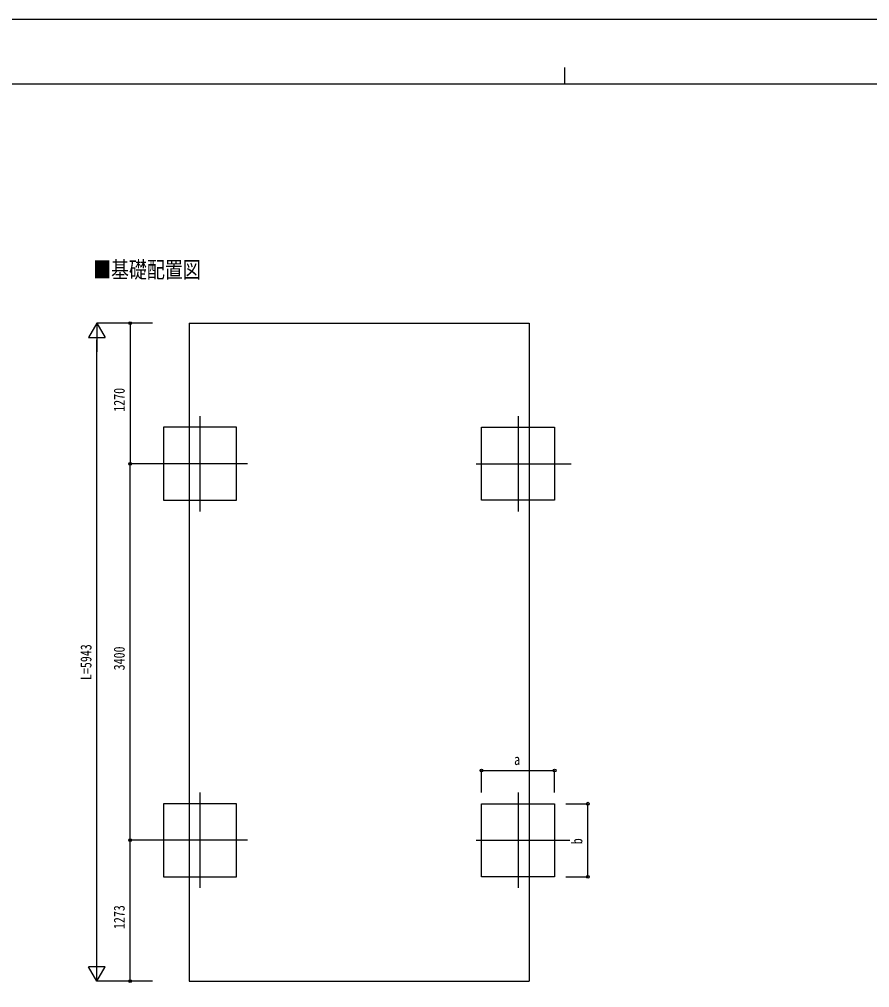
# Model space of a CAD drawing. Units: millimetres, scale not verified. Extents: x -12615 to 12615, y -8910 to 8910.
# Drawn here: x -4937 to 2742, y 166 to 8910 of the extents above; entities that cross this region are included whole.
import ezdxf
from ezdxf.enums import TextEntityAlignment as Align

# ---------------------------------------------------------------- set-up
doc = ezdxf.new("R2010")
doc.units = ezdxf.units.MM
doc.header["$LTSCALE"] = 40
for name, color, linetype in [('0-2_USER1', 3, 'Continuous'), ('0-3_YKK_12', 2, 'Continuous'), ('0-5_YKK_A1', 4, 'Continuous'), ('0-6_YKK_D', 6, 'Continuous'), ('0-7_YKK_ZWAK', 7, 'Continuous')]:
    doc.layers.add(name, color=color, linetype=linetype)
doc.styles.add('ＭＳ ゴシック', font='')
doc.styles.get('ＭＳ ゴシック').set_extended_font_data('MS Gothic')

msp = doc.modelspace()

# ---------------------------------------------------------------- linework, layer by layer
at = {"layer": '0-3_YKK_12'}
for p, q in [((-3305.86, 5326.98), (-3305.86, 4466.98)), ((-432.86, 5326.98), (-432.86, 4466.98)), ((-2875.86, 4896.98), (-3735.86, 4896.98)), ((-812.86, 4896.98), (47.14, 4896.98)), ((-3305.86, 1926.98), (-3305.86, 1066.98)), ((-432.86, 1926.98), (-432.86, 1066.98)), ((-2875.86, 1496.98), (-3735.86, 1496.98)), ((-812.86, 1496.98), (35.72, 1496.98))]:
    msp.add_line(p, q, dxfattribs=at)
at = {"layer": '0-5_YKK_A1'}
for p, q in [((-3404.36, 6166.98), (-3404.36, 223.98)), ((-3404.36, 223.98), (-334.36, 223.98))]:
    msp.add_line(p, q, dxfattribs=at)
msp.add_lwpolyline([(-3404.36, 6166.98), (-334.36, 6166.98), (-334.36, 223.98)], dxfattribs=at)
for points in [[(-2975.86, 4566.98), (-2975.86, 5226.98), (-3635.86, 5226.98), (-3635.86, 4566.98)], [(-762.86, 4566.98), (-762.86, 5226.98), (-102.86, 5226.98), (-102.86, 4566.98)], [(-2975.86, 1166.98), (-2975.86, 1826.98), (-3635.86, 1826.98), (-3635.86, 1166.98)], [(-762.86, 1166.98), (-762.86, 1826.98), (-102.86, 1826.98), (-102.86, 1166.98)]]:
    msp.add_lwpolyline(points, close=True, dxfattribs=at)
at = {"layer": '0-6_YKK_D'}
for p, q in [((-4235.86, 6167.31), (-4310.86, 6037.41)), ((-3735.86, 6167.31), (-4236.86, 6167.31)), ((-4235.86, 6167.31), (-4160.86, 6037.41)), ((-4235.86, 6167.31), (-4235.86, 5907.5)), ((-3735.86, 6167.31), (-3936.86, 6167.31)), ((-3935.86, 6167.31), (-3935.86, 4896.98)), ((-4310.86, 6037.41), (-4160.86, 6037.41)), ((-4235.86, 374.31), (-4235.86, 6017.31)), ((-3735.86, 4896.98), (-3936.86, 4896.98)), ((-3735.86, 4896.98), (-3936.86, 4896.98)), ((-3935.86, 1496.98), (-3935.86, 4896.98)), ((-762.86, 1926.98), (-762.86, 2127.98)), ((-762.86, 2126.98), (-102.86, 2126.98)), ((-102.86, 1926.98), (-102.86, 2127.98)), ((-2.86, 1826.98), (198.14, 1826.98)), ((197.14, 1166.98), (197.14, 1826.98)), ((-3734.86, 1496.98), (-3936.86, 1496.98)), ((-3734.86, 1496.98), (-3936.86, 1496.98)), ((-3935.86, 224.31), (-3935.86, 1496.98)), ((-2.86, 1166.98), (198.14, 1166.98)), ((-4235.86, 224.31), (-4235.86, 484.12)), ((-4235.86, 224.31), (-4310.86, 354.21)), ((-4160.86, 354.21), (-4310.86, 354.21)), ((-4235.86, 224.31), (-4160.86, 354.21)), ((-3735.86, 224.31), (-4236.86, 224.31)), ((-3735.86, 224.31), (-3936.86, 224.31))]:
    msp.add_line(p, q, dxfattribs=at)
for centre in [(-3935.86, 6167.31), (-3935.86, 4896.98), (-3935.86, 4896.98), (-762.86, 2126.98), (-102.86, 2126.98), (197.14, 1826.98), (-3935.86, 1496.98), (-3935.86, 1496.98), (197.14, 1166.98), (-3935.86, 224.31)]:
    msp.add_circle(centre, 12.75, dxfattribs=at)
at = {"layer": '0-7_YKK_ZWAK'}
for p, q in [((-14.94, 8475), (-14.94, 8325)), ((11685.06, 8325), (-11714.94, 8325))]:
    msp.add_line(p, q, dxfattribs=at)
msp.add_lwpolyline([(-12615, -8910), (12615, -8910), (12615, 8910), (-12615, 8910)], close=True, dxfattribs=at)

# ---------------------------------------------------------------- texts
at = {"layer": '0-2_USER1', "style": 'ＭＳ ゴシック', "width": 0.8}
msp.add_text('■基礎配置図', height=148.5, dxfattribs=at).set_placement((-4270.96, 6530.53), align=Align.BOTTOM_LEFT)
at = {"layer": '0-6_YKK_D', "style": 'ＭＳ ゴシック', "width": 0.8}
for s, p in [('1270', (-3955.86, 5366.54)), ('L=5943', (-4255.86, 2943.81)), ('3400', (-3955.86, 3031.38)), ('b', (177.14, 1460.98)), ('1273', (-3955.86, 695.04))]:
    msp.add_text(s, height=98.97, rotation=90, dxfattribs=at).set_placement(p, align=Align.BOTTOM_LEFT)
msp.add_text('a', height=98.97, dxfattribs=at).set_placement((-468.86, 2146.98), align=Align.BOTTOM_LEFT)

doc.saveas('drawing.dxf')
